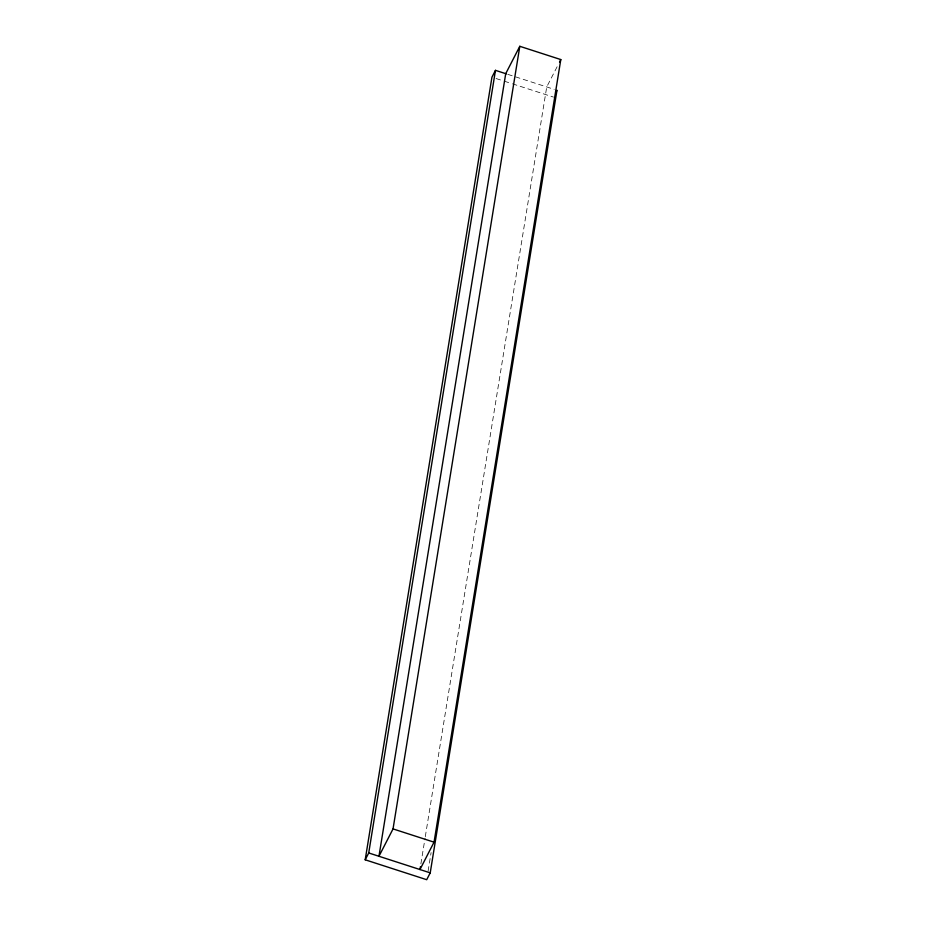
<?xml version="1.0" encoding="UTF-8"?>
<svg xmlns="http://www.w3.org/2000/svg" width="926" height="926" viewBox="0 0 926 926"><rect width="100%" height="100%" fill="white"/><g stroke="black" fill="none" stroke-linecap="round" stroke-linejoin="round"><path stroke-width="0.69" stroke-dasharray="4.63 3.47" d="M420.89 863.831L425.057 838.123M425.289 836.699L546.722 86.94L557.602 65.792M428.09 871.135L431.099 852.568M507.772 74.335L554.246 89.371M496.058 78.525L502.887 80.736M504.253 81.175L511.083 83.386M512.448 83.826L553.459 97.091"/><path stroke-width="1.39" d="M555.797 92.531L556.977 90.25L430.22 872.859L426.701 879.7L365.203 859.803L491.949 77.194L495.468 70.353L506.406 73.883M365.203 859.803L368.722 852.962L495.468 70.353M519.799 46.3L505.723 73.663L378.965 856.272L393.041 828.909L519.799 46.3L560.797 59.565L434.051 842.174L419.964 869.537L420.427 866.69M559.524 62.054L560.797 59.565M393.041 828.909L434.051 842.174M368.722 852.962L430.22 872.859"/></g></svg>
